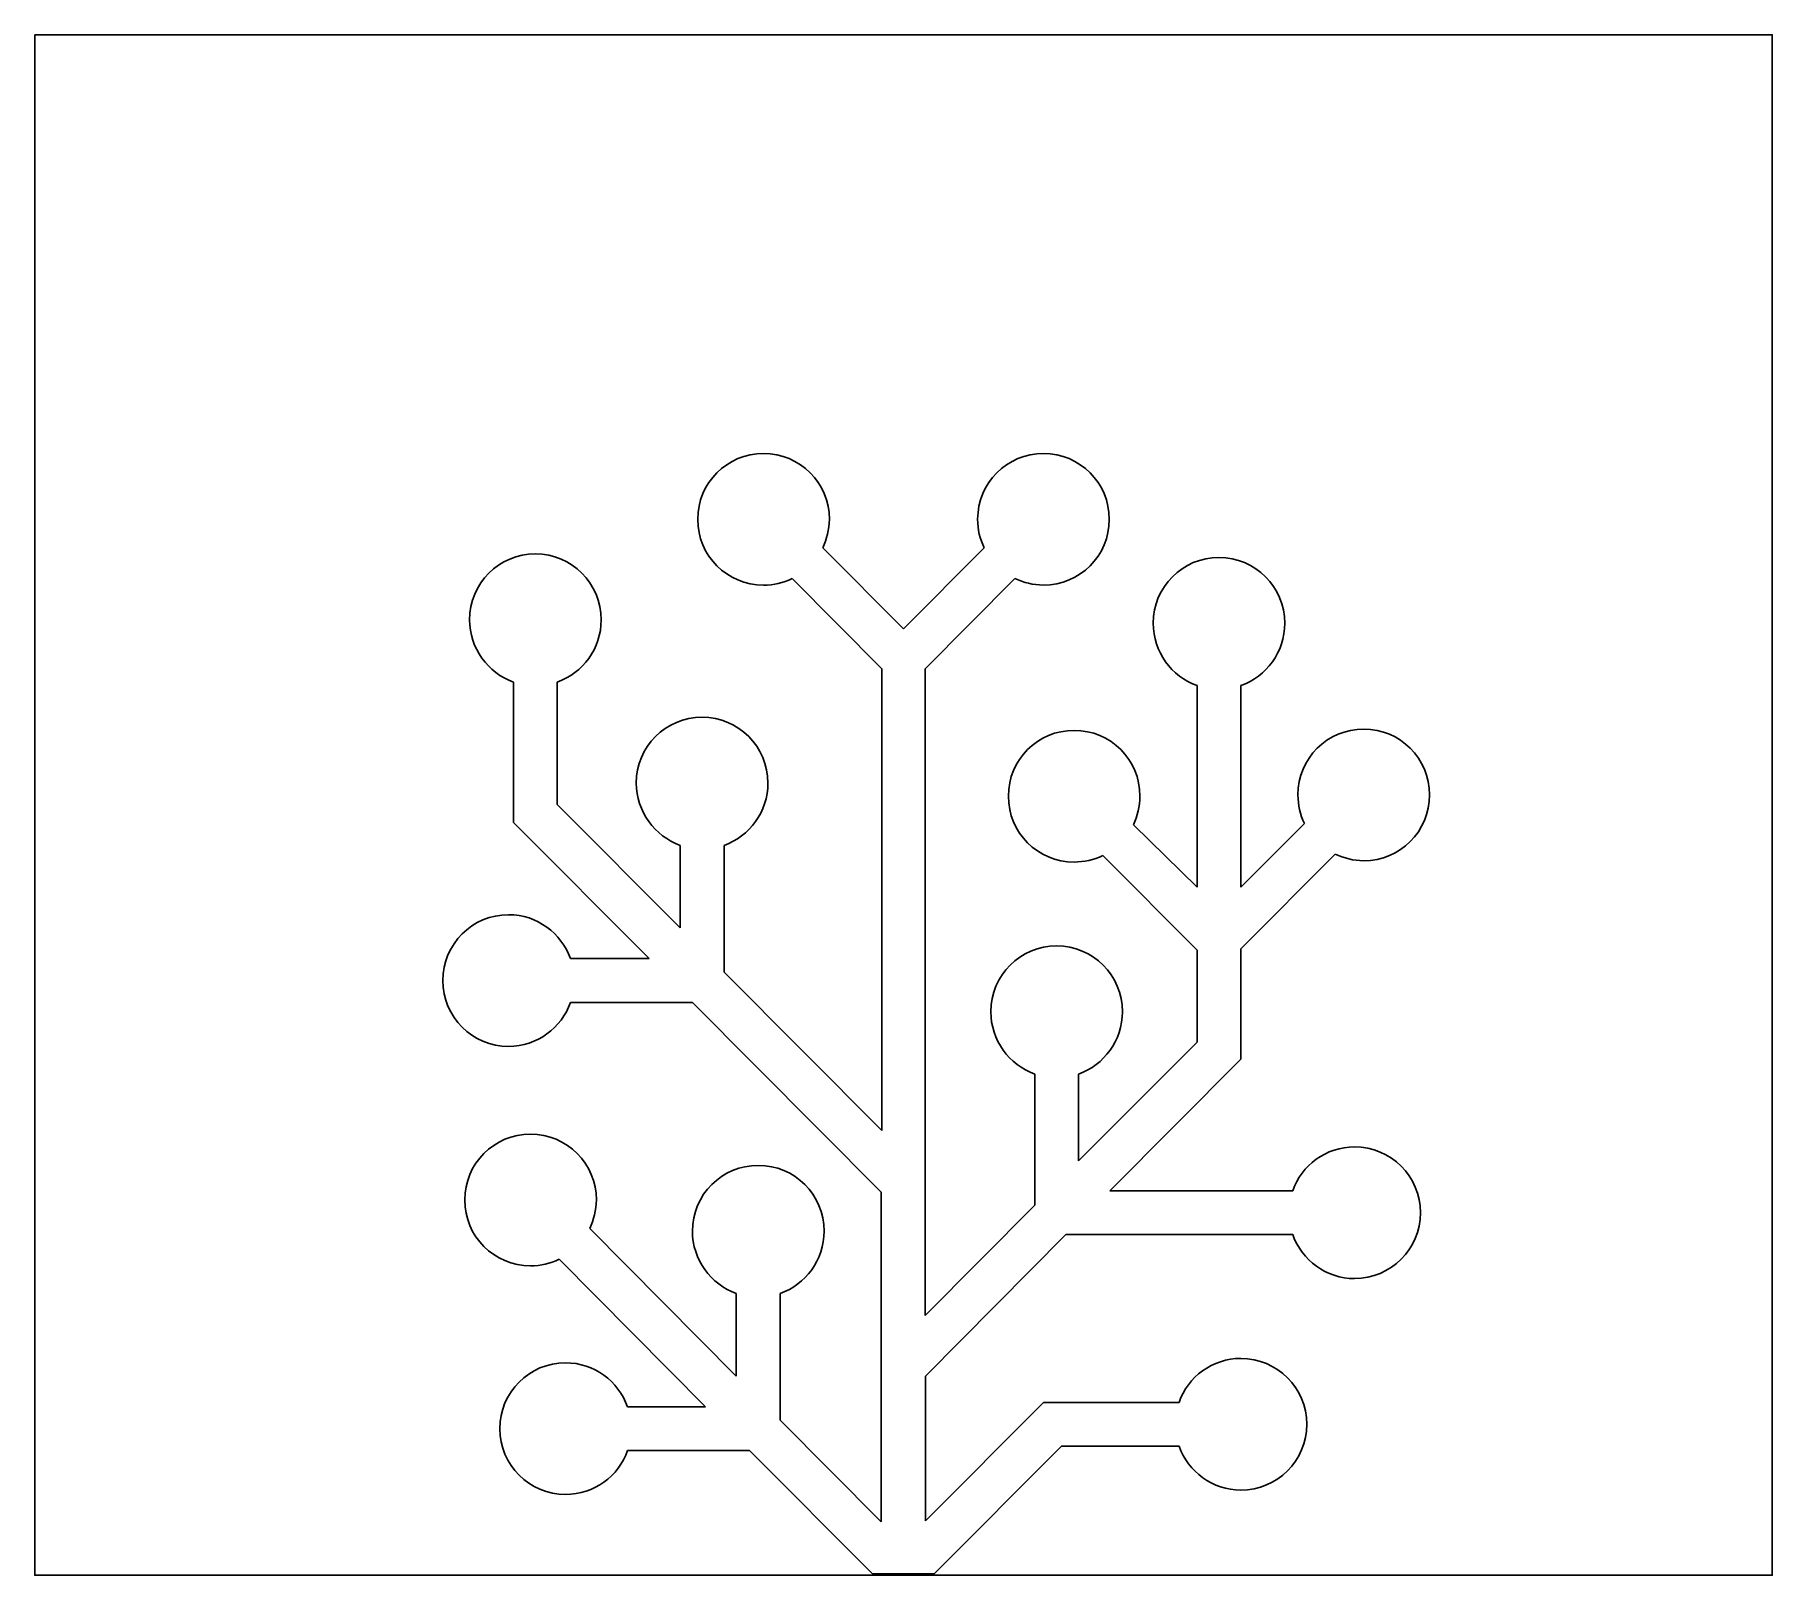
# Model space of a CAD drawing. Header units: millimetres. Extents: x 36.9 to 79.5, y 14.6 to 52.4.
import ezdxf

# ---------------------------------------------------------------- set-up
doc = ezdxf.new("R2010")
doc.units = ezdxf.units.MM
doc.layers.get('0').update_dxf_attribs({"linetype": 'CONTINUOUS'})

msp = doc.modelspace()

# ---------------------------------------------------------------- linework, layer by layer
for p, q in [((58.23, 37.815), (56.252, 39.803)), ((60.208, 39.803), (58.23, 37.815)), ((55.499, 39.051), (57.703, 36.837)), ((58.757, 36.837), (60.96, 39.051)), ((57.703, 36.837), (57.703, 25.528)), ((58.757, 21.002), (58.757, 36.837)), ((48.673, 36.514), (48.673, 33.074)), ((49.748, 33.515), (49.748, 36.514)), ((65.422, 36.428), (65.422, 31.494)), ((66.497, 31.494), (66.497, 36.428)), ((52.758, 30.494), (49.748, 33.515)), ((48.673, 33.074), (51.995, 29.742)), ((65.422, 31.494), (63.863, 33.02)), ((68.055, 33.053), (66.497, 31.494)), ((52.758, 32.515), (52.758, 30.494)), ((53.833, 29.408), (53.833, 32.515)), ((63.11, 32.268), (65.422, 29.946)), ((66.497, 29.978), (68.808, 32.3)), ((65.422, 29.946), (65.422, 27.699)), ((66.497, 27.28), (66.497, 29.978)), ((51.995, 29.742), (50.071, 29.742)), ((57.703, 25.528), (53.833, 29.408)), ((50.071, 28.667), (53.059, 28.667)), ((53.059, 28.667), (57.682, 24.023)), ((65.422, 27.699), (62.519, 24.786)), ((63.282, 24.055), (66.497, 27.28)), ((61.444, 26.914), (61.444, 23.7)), ((62.519, 24.786), (62.519, 26.914)), ((57.682, 24.023), (57.682, 15.949)), ((67.765, 24.055), (63.282, 24.055)), ((61.444, 23.7), (58.757, 21.002)), ((54.134, 19.518), (50.544, 23.13)), ((58.767, 19.518), (62.207, 22.98)), ((62.207, 22.98), (67.765, 22.98)), ((49.791, 22.378), (53.382, 18.766)), ((54.134, 21.539), (54.134, 19.518)), ((55.209, 18.433), (55.209, 21.539)), ((58.767, 15.971), (58.767, 19.518)), ((53.382, 18.766), (51.468, 18.766)), ((61.659, 18.873), (58.767, 15.971)), ((64.981, 18.873), (61.659, 18.873)), ((57.682, 15.949), (55.209, 18.433)), ((51.468, 17.691), (54.457, 17.691)), ((54.457, 17.691), (57.467, 14.67)), ((58.982, 14.67), (62.1, 17.798)), ((62.1, 17.798), (64.981, 17.798)), ((57.467, 14.67), (58.982, 14.67))]:
    msp.add_line(p, q)
msp.add_lwpolyline([(36.945, 52.37), (79.515, 52.37), (79.515, 14.638), (36.945, 14.638)], close=True)
for points in [[(54.801, 42.115), (53.908, 42.115), (53.188, 41.394), (53.188, 40.502)], [(56.413, 40.502), (56.413, 41.394), (55.693, 42.115), (54.801, 42.115)], [(61.659, 42.115), (60.767, 42.115), (60.047, 41.394), (60.047, 40.502)], [(63.272, 40.502), (63.272, 41.394), (62.551, 42.115), (61.659, 42.115)], [(53.188, 40.502), (53.188, 39.61), (53.908, 38.89), (54.801, 38.89)], [(56.252, 39.803), (56.349, 40.018), (56.413, 40.255), (56.413, 40.502)], [(60.047, 40.502), (60.047, 40.255), (60.1, 40.018), (60.208, 39.803)], [(61.659, 38.89), (62.551, 38.89), (63.272, 39.61), (63.272, 40.502)], [(49.211, 39.653), (48.319, 39.653), (47.598, 38.933), (47.598, 38.041)], [(50.823, 38.041), (50.823, 38.933), (50.103, 39.653), (49.211, 39.653)], [(65.959, 39.567), (65.067, 39.567), (64.347, 38.847), (64.347, 37.955)], [(67.572, 37.955), (67.572, 38.847), (66.851, 39.567), (65.959, 39.567)], [(54.801, 38.89), (55.048, 38.89), (55.284, 38.943), (55.499, 39.051)], [(60.96, 39.051), (61.175, 38.954), (61.401, 38.89), (61.659, 38.89)], [(47.598, 38.041), (47.598, 37.342), (48.05, 36.74), (48.673, 36.514)], [(49.748, 36.514), (50.372, 36.74), (50.823, 37.331), (50.823, 38.041)], [(64.347, 37.955), (64.347, 37.256), (64.798, 36.654), (65.422, 36.428)], [(66.497, 36.428), (67.12, 36.654), (67.572, 37.245), (67.572, 37.955)], [(53.296, 35.654), (52.403, 35.654), (51.683, 34.934), (51.683, 34.042)], [(54.908, 34.042), (54.908, 34.934), (54.188, 35.654), (53.296, 35.654)], [(69.507, 35.364), (68.614, 35.364), (67.894, 34.644), (67.894, 33.751)], [(71.119, 33.751), (71.119, 34.644), (70.399, 35.364), (69.507, 35.364)], [(62.412, 35.332), (61.519, 35.332), (60.799, 34.611), (60.799, 33.719)], [(64.024, 33.719), (64.024, 34.611), (63.304, 35.332), (62.412, 35.332)], [(51.683, 34.042), (51.683, 33.343), (52.135, 32.741), (52.758, 32.515)], [(53.833, 32.515), (54.457, 32.741), (54.908, 33.332), (54.908, 34.042)], [(60.799, 33.719), (60.799, 32.827), (61.519, 32.107), (62.412, 32.107)], [(63.863, 33.02), (63.96, 33.235), (64.024, 33.472), (64.024, 33.719)], [(67.894, 33.751), (67.894, 33.504), (67.948, 33.268), (68.055, 33.053)], [(69.507, 32.139), (70.399, 32.139), (71.119, 32.859), (71.119, 33.751)], [(62.412, 32.107), (62.659, 32.107), (62.895, 32.16), (63.11, 32.268)], [(68.808, 32.3), (69.023, 32.203), (69.249, 32.139), (69.507, 32.139)], [(48.555, 30.817), (47.663, 30.817), (46.943, 30.096), (46.943, 29.204)], [(50.071, 29.742), (49.845, 30.365), (49.254, 30.817), (48.555, 30.817)], [(61.982, 30.053), (61.089, 30.053), (60.369, 29.333), (60.369, 28.441)], [(63.594, 28.441), (63.594, 29.333), (62.874, 30.053), (61.982, 30.053)], [(46.943, 29.204), (46.943, 28.312), (47.663, 27.592), (48.555, 27.592)], [(48.555, 27.592), (49.254, 27.592), (49.856, 28.043), (50.071, 28.667)], [(60.369, 28.441), (60.369, 27.742), (60.821, 27.14), (61.444, 26.914)], [(62.519, 26.914), (63.143, 27.14), (63.594, 27.731), (63.594, 28.441)], [(49.093, 25.442), (48.2, 25.442), (47.48, 24.721), (47.48, 23.829)], [(50.705, 23.829), (50.705, 24.721), (49.985, 25.442), (49.093, 25.442)], [(69.281, 25.13), (68.582, 25.13), (67.98, 24.678), (67.765, 24.055)], [(70.893, 23.517), (70.893, 24.41), (70.173, 25.13), (69.281, 25.13)], [(54.672, 24.678), (53.779, 24.678), (53.059, 23.958), (53.059, 23.066)], [(56.284, 23.066), (56.284, 23.958), (55.564, 24.678), (54.672, 24.678)], [(47.48, 23.829), (47.48, 22.937), (48.2, 22.217), (49.093, 22.217)], [(50.544, 23.13), (50.64, 23.345), (50.705, 23.582), (50.705, 23.829)], [(69.281, 21.905), (70.173, 21.905), (70.893, 22.625), (70.893, 23.517)], [(53.059, 23.066), (53.059, 22.367), (53.511, 21.765), (54.134, 21.539)], [(55.209, 21.539), (55.833, 21.765), (56.284, 22.356), (56.284, 23.066)], [(67.765, 22.98), (67.991, 22.356), (68.582, 21.905), (69.281, 21.905)], [(49.093, 22.217), (49.34, 22.217), (49.576, 22.27), (49.791, 22.378)], [(49.952, 19.841), (49.06, 19.841), (48.34, 19.121), (48.34, 18.228)], [(51.468, 18.766), (51.242, 19.389), (50.651, 19.841), (49.952, 19.841)], [(66.497, 19.948), (65.798, 19.948), (65.196, 19.497), (64.981, 18.873)], [(68.109, 18.336), (68.109, 19.228), (67.389, 19.948), (66.497, 19.948)], [(66.497, 16.723), (67.389, 16.723), (68.109, 17.444), (68.109, 18.336)], [(48.34, 18.228), (48.34, 17.336), (49.06, 16.616), (49.952, 16.616)], [(49.952, 16.616), (50.651, 16.616), (51.253, 17.067), (51.468, 17.691)], [(64.981, 17.798), (65.207, 17.175), (65.798, 16.723), (66.497, 16.723)]]:
    msp.add_open_spline(points, degree=3)

doc.saveas('drawing.dxf')
